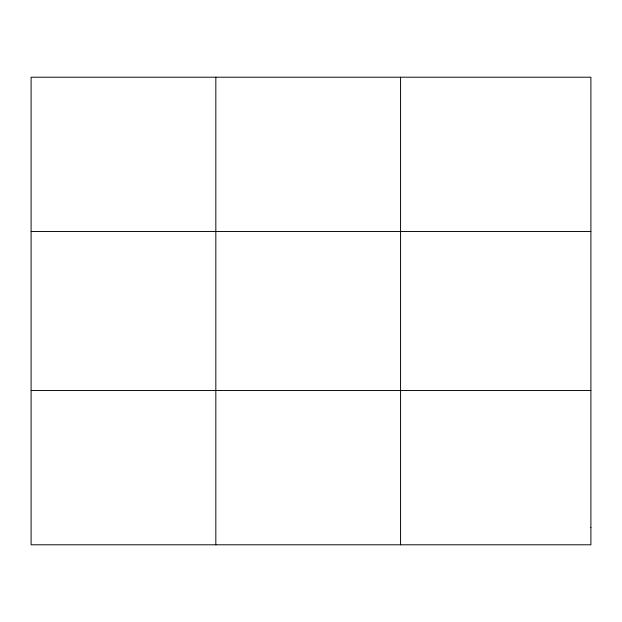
<?xml version="1.0" encoding="UTF-8"?>
<svg xmlns="http://www.w3.org/2000/svg" width="622" height="622" viewBox="0 0 622 622"><rect width="100%" height="100%" fill="white"/><g stroke="black" fill="none" stroke-linecap="round" stroke-linejoin="round"><path stroke-width="0.93" d="M215.834 77.206L215.834 544.794M400.568 77.206L400.568 544.794M31.1 231.508L590.9 231.508M31.1 390.492L590.9 390.492M590.9 527.65L590.9 544.794L31.1 544.794L31.1 77.206L590.9 77.206L590.9 527.65"/></g></svg>
